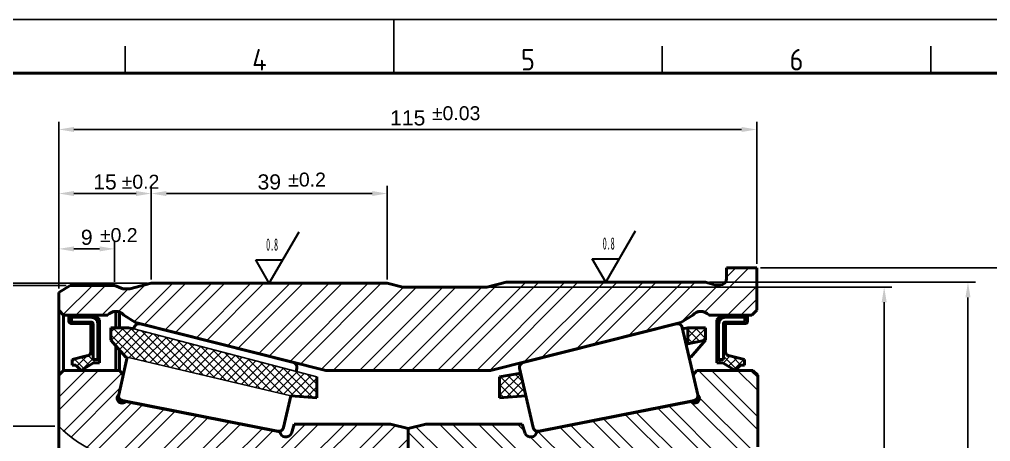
# Model space of a CAD drawing. Header units: millimetres. Extents: x 2659 to 3032, y 1080 to 1344.
# Drawn here: x 2783.2 to 2943.7, y 1273.9 to 1343.7 of the extents above; entities that cross this region are included whole.
import ezdxf
from ezdxf.enums import TextEntityAlignment as Align

# ---------------------------------------------------------------- set-up
doc = ezdxf.new("R2010")
doc.units = ezdxf.units.MM
for name, color, linetype, lineweight in [('AM_0', 7, 'Continuous', 50), ('AM_BOR', 7, 'Continuous', 50), ('CAXA4', 3, 'Continuous', 25)]:
    doc.layers.add(name, color=color, linetype=linetype, lineweight=lineweight)
doc.styles.add('ACISOTS', font='isocp.shx', dxfattribs={"height": 1})
doc.styles.get("Standard").update_dxf_attribs({"font": 'arial.ttf'})
doc.styles.add('UserTxtStyle3', font='', dxfattribs={"width": 0.4})
doc.styles.get('UserTxtStyle3').set_extended_font_data('FangSong_GB2312')
doc.dimstyles.new('ISO-25', dxfattribs={"dimtxt": 2.5, "dimasz": 2.5, "dimexe": 1.25, "dimexo": 0.625, "dimtad": 1, "dimtxsty": 'Standard', "dimcen": 2.5, "dimadec": 0, "dimazin": 0, "dimtfac": 1, "dimtmove": 0, "dimatfit": 3, "dimfxl": 1, "dimarcsym": 0})
pattern_1 = [(45, (290.7775, 262.977), (-3.232892, 3.232892), []), (45, (292.9327, 262.977), (-3.232892, 3.232892), [])]
pattern_2 = [(135, (290.7775, 262.9771), (-0.7184205, -0.7184205), []), (225, (290.7775, 262.9771), (0.7184205, -0.7184205), [])]

# ---------------------------------------------------------------- blocks, each defined once
blk = doc.blocks.new('A3 ZTL')
blk.add_line((401.17, 280.82), (19.57, 280.82))
at = {"layer": 'AM_BOR', "color": 135, "lineweight": 25}
for p, q in [((0, 290.61), (410.96, 290.61)), ((205.48, 280.82), (205.48, 290.61)), ((156.56, 280.82), (156.56, 285.71)), ((254.4, 280.82), (254.4, 285.71)), ((303.33, 280.82), (303.33, 285.71))]:
    blk.add_line(p, q, dxfattribs=at)
at = {"layer": 'AM_BOR', "color": 135, "lineweight": 25, "style": 'ACISOTS'}
for s, p in [('4', (181.02, 283.27)), ('5', (229.94, 283.27)), ('6', (278.86, 283.27))]:
    blk.add_text(s, height=3.91, dxfattribs=at).set_placement(p, align=Align.MIDDLE)
blk = doc.blocks.new('*D25')
at = {"color": 0, "lineweight": -2, "transparency": 16777216}
for p, q in [((2905.67, 1302.62), (2956.45, 1302.62)), ((2955.2, 1300.12), (2955.2, 1173.21)), ((2905.67, 1170.71), (2956.45, 1170.71))]:
    blk.add_line(p, q, dxfattribs=at)
at = {"color": 0, "transparency": 16777216}
for points in [[(2954.78, 1300.12), (2955.61, 1300.12), (2955.2, 1302.62)], [(2954.78, 1173.21), (2955.61, 1173.21), (2955.2, 1170.71)]]:
    blk.add_solid(points, dxfattribs=at)
at = {"layer": 'Defpoints', "color": 0, "transparency": 16777216}
for p in [(2905.05, 1302.62), (2905.05, 1170.71), (2955.2, 1170.71)]:
    blk.add_point(p, dxfattribs=at)
at = {"color": 0, "transparency": 16777216, "insert": (2953.23, 1236.66), "char_height": 2.5, "attachment_point": 5, "rotation": 90}
blk.add_mtext('%%C132', dxfattribs=at)
blk = doc.blocks.new('*D33')
at = {"color": 0, "lineweight": -2, "transparency": 16777216}
for p, q in [((2789.67, 1299.16), (2789.67, 1316.13)), ((2804.96, 1300.67), (2804.96, 1316.13)), ((2792.17, 1314.88), (2802.46, 1314.88))]:
    blk.add_line(p, q, dxfattribs=at)
at = {"color": 0, "transparency": 16777216}
for points in [[(2792.17, 1315.29), (2792.17, 1314.46), (2789.67, 1314.88)], [(2802.46, 1315.29), (2802.46, 1314.46), (2804.96, 1314.88)]]:
    blk.add_solid(points, dxfattribs=at)
at = {"layer": 'Defpoints', "color": 0, "transparency": 16777216}
for p in [(2804.96, 1314.88), (2804.96, 1300.04), (2789.67, 1298.53)]:
    blk.add_point(p, dxfattribs=at)
at = {"color": 0, "transparency": 16777216, "insert": (2797.31, 1316.78), "char_height": 2.5, "attachment_point": 5}
blk.add_mtext('15', dxfattribs=at)
blk = doc.blocks.new('*D34')
at = {"color": 0, "lineweight": -2, "transparency": 16777216}
for p, q in [((2804.96, 1315.5), (2804.96, 1316.13)), ((2843.98, 1300.67), (2843.98, 1316.13)), ((2807.46, 1314.88), (2841.48, 1314.88))]:
    blk.add_line(p, q, dxfattribs=at)
at = {"color": 0, "transparency": 16777216}
for points in [[(2807.46, 1315.29), (2807.46, 1314.46), (2804.96, 1314.88)], [(2841.48, 1315.29), (2841.48, 1314.46), (2843.98, 1314.88)]]:
    blk.add_solid(points, dxfattribs=at)
at = {"layer": 'Defpoints', "color": 0, "transparency": 16777216}
for p in [(2804.96, 1314.88), (2843.98, 1314.88), (2843.98, 1300.04)]:
    blk.add_point(p, dxfattribs=at)
at = {"color": 0, "transparency": 16777216, "insert": (2824.47, 1316.78), "char_height": 2.5, "attachment_point": 5}
blk.add_mtext('39', dxfattribs=at)
blk = doc.blocks.new('*D35')
at = {"color": 0, "lineweight": -2, "transparency": 16777216}
for p, q in [((2789.67, 1299.16), (2789.67, 1306.98)), ((2798.91, 1300.31), (2798.91, 1306.98)), ((2792.17, 1305.73), (2796.41, 1305.73))]:
    blk.add_line(p, q, dxfattribs=at)
at = {"color": 0, "transparency": 16777216}
for points in [[(2792.17, 1306.14), (2792.17, 1305.31), (2789.67, 1305.73)], [(2796.41, 1306.14), (2796.41, 1305.31), (2798.91, 1305.73)]]:
    blk.add_solid(points, dxfattribs=at)
at = {"layer": 'Defpoints', "color": 0, "transparency": 16777216}
for p in [(2798.91, 1305.73), (2798.91, 1299.69), (2789.67, 1298.53)]:
    blk.add_point(p, dxfattribs=at)
at = {"color": 0, "transparency": 16777216, "insert": (2794.29, 1307.63), "char_height": 2.5, "attachment_point": 5}
blk.add_mtext('9', dxfattribs=at)
blk = doc.blocks.new('*D36')
at = {"color": 0, "lineweight": -2, "transparency": 16777216}
for p, q in [((2790.91, 1299.69), (2756.48, 1299.69)), ((2757.73, 1297.19), (2757.73, 1176.14)), ((2790.91, 1173.64), (2756.48, 1173.64))]:
    blk.add_line(p, q, dxfattribs=at)
at = {"color": 0, "transparency": 16777216}
for points in [[(2757.31, 1297.19), (2758.14, 1297.19), (2757.73, 1299.69)], [(2757.31, 1176.14), (2758.14, 1176.14), (2757.73, 1173.64)]]:
    blk.add_solid(points, dxfattribs=at)
at = {"layer": 'Defpoints', "color": 0, "transparency": 16777216}
for p in [(2791.53, 1299.69), (2757.73, 1173.64), (2791.53, 1173.64)]:
    blk.add_point(p, dxfattribs=at)
at = {"color": 0, "transparency": 16777216, "insert": (2755.76, 1236.66), "char_height": 2.5, "attachment_point": 5, "rotation": 90}
blk.add_mtext('%%C126.12', dxfattribs=at)
blk = doc.blocks.new('*D37')
at = {"color": 0, "lineweight": -2, "transparency": 16777216}
for p, q in [((2789.04, 1276.41), (2770.53, 1276.41)), ((2771.78, 1199.42), (2771.78, 1273.91)), ((2789.04, 1196.92), (2770.53, 1196.92))]:
    blk.add_line(p, q, dxfattribs=at)
at = {"color": 0, "transparency": 16777216}
for points in [[(2771.37, 1273.91), (2772.2, 1273.91), (2771.78, 1276.41)], [(2771.37, 1199.42), (2772.2, 1199.42), (2771.78, 1196.92)]]:
    blk.add_solid(points, dxfattribs=at)
at = {"layer": 'Defpoints', "color": 0, "transparency": 16777216}
for p in [(2771.78, 1276.41), (2789.67, 1276.41), (2789.67, 1196.92)]:
    blk.add_point(p, dxfattribs=at)
at = {"color": 0, "transparency": 16777216, "insert": (2769.81, 1236.66), "char_height": 2.5, "attachment_point": 5, "rotation": 90}
blk.add_mtext('%%C84.9', dxfattribs=at)
blk = doc.blocks.new('*D39')
at = {"color": 0, "lineweight": -2, "transparency": 16777216}
for p, q in [((2789.67, 1299.16), (2789.67, 1326.71)), ((2905.05, 1303.24), (2905.05, 1326.71)), ((2792.17, 1325.46), (2902.55, 1325.46))]:
    blk.add_line(p, q, dxfattribs=at)
at = {"color": 0, "transparency": 16777216}
for points in [[(2792.17, 1325.88), (2792.17, 1325.05), (2789.67, 1325.46)], [(2902.55, 1325.88), (2902.55, 1325.05), (2905.05, 1325.46)]]:
    blk.add_solid(points, dxfattribs=at)
at = {"layer": 'Defpoints', "color": 0, "transparency": 16777216}
for p in [(2905.05, 1325.46), (2905.05, 1302.62), (2789.67, 1298.53)]:
    blk.add_point(p, dxfattribs=at)
at = {"color": 0, "transparency": 16777216, "insert": (2847.36, 1327.36), "char_height": 2.5, "attachment_point": 5}
blk.add_mtext('115', dxfattribs=at)
blk = doc.blocks.new('*D41')
at = {"color": 0, "lineweight": -2, "transparency": 16777216}
for p, q in [((2861.05, 1299.42), (2927.37, 1299.42)), ((2926.12, 1296.92), (2926.12, 1176.41)), ((2861.05, 1173.91), (2927.37, 1173.91))]:
    blk.add_line(p, q, dxfattribs=at)
at = {"color": 0, "transparency": 16777216}
for points in [[(2925.7, 1296.92), (2926.54, 1296.92), (2926.12, 1299.42)], [(2925.7, 1176.41), (2926.54, 1176.41), (2926.12, 1173.91)]]:
    blk.add_solid(points, dxfattribs=at)
at = {"layer": 'Defpoints', "color": 0, "transparency": 16777216}
for p in [(2860.42, 1299.42), (2860.42, 1173.91), (2926.12, 1173.91)]:
    blk.add_point(p, dxfattribs=at)
at = {"color": 0, "transparency": 16777216, "insert": (2924.15, 1236.66), "char_height": 2.5, "attachment_point": 5, "rotation": 90}
blk.add_mtext('%%C125.9', dxfattribs=at)
blk = doc.blocks.new('*D42')
at = {"color": 0, "lineweight": -2, "transparency": 16777216}
for p, q in [((2897.23, 1300.22), (2941.23, 1300.22)), ((2939.98, 1297.72), (2939.98, 1175.61)), ((2897.23, 1173.11), (2941.23, 1173.11))]:
    blk.add_line(p, q, dxfattribs=at)
at = {"color": 0, "transparency": 16777216}
for points in [[(2939.56, 1297.72), (2940.4, 1297.72), (2939.98, 1300.22)], [(2939.56, 1175.61), (2940.4, 1175.61), (2939.98, 1173.11)]]:
    blk.add_solid(points, dxfattribs=at)
at = {"layer": 'Defpoints', "color": 0, "transparency": 16777216}
for p in [(2896.6, 1300.22), (2896.6, 1173.11), (2939.98, 1173.11)]:
    blk.add_point(p, dxfattribs=at)
at = {"color": 0, "transparency": 16777216, "insert": (2938.01, 1236.66), "char_height": 2.5, "attachment_point": 5, "rotation": 90}
blk.add_mtext('%%C127.3', dxfattribs=at)
blk = doc.blocks.new('*D43')
at = {"color": 0, "lineweight": -2, "transparency": 16777216}
for p, q in [((2804.33, 1300.04), (2739.46, 1300.04)), ((2740.71, 1297.54), (2740.71, 1175.79)), ((2804.33, 1173.29), (2739.46, 1173.29))]:
    blk.add_line(p, q, dxfattribs=at)
at = {"color": 0, "transparency": 16777216}
for points in [[(2740.29, 1297.54), (2741.13, 1297.54), (2740.71, 1300.04)], [(2740.29, 1175.79), (2741.13, 1175.79), (2740.71, 1173.29)]]:
    blk.add_solid(points, dxfattribs=at)
at = {"layer": 'Defpoints', "color": 0, "transparency": 16777216}
for p in [(2804.96, 1300.04), (2740.71, 1173.29), (2804.96, 1173.29)]:
    blk.add_point(p, dxfattribs=at)
at = {"color": 0, "transparency": 16777216, "insert": (2738.74, 1236.66), "char_height": 2.5, "attachment_point": 5, "rotation": 90}
blk.add_mtext('%%C127', dxfattribs=at)

msp = doc.modelspace()

# ---------------------------------------------------------------- hatches: boundary and pattern name
h = msp.add_hatch()
h.set_pattern_fill('ANSI32', color=256, scale=0.48, style=0)
h.set_pattern_definition(pattern_1)
h.paths.add_polyline_path([(2846.556, 1299.419), (2843.978, 1300.041), (2804.956, 1300.041), (2801.401, 1299.153), (2800.245, 1299.153), (2798.912, 1299.686), (2791.534, 1299.686), (2789.667, 1298.53), (2789.667, 1295.597), (2790.467, 1294.797), (2797.766, 1294.797, -0.4487738), (2800.423, 1294.797), (2802.378, 1293.553), (2833.845, 1285.641), (2847.445, 1285.641), (2861.045, 1285.641), (2892.512, 1293.553), (2894.467, 1294.797, -0.4487738), (2897.125, 1294.797), (2904.245, 1294.797), (2905.045, 1295.597), (2905.045, 1302.619), (2900.067, 1302.619), (2900.067, 1301.197), (2900.067, 1300.839, -0.4142136), (2899.003, 1299.775), (2899.001, 1299.775), (2898.112, 1299.775), (2896.601, 1300.219), (2863.623, 1300.219), (2860.423, 1299.419)])
h.paths.add_polyline_path([(2833.845, 1187.686), (2802.378, 1179.775), (2800.423, 1178.53, -0.4487738), (2797.766, 1178.53), (2790.467, 1178.53), (2789.667, 1177.73), (2789.667, 1174.797), (2791.534, 1173.641), (2798.912, 1173.641), (2800.245, 1174.175), (2801.401, 1174.175), (2804.956, 1173.286), (2843.978, 1173.286), (2846.556, 1173.908), (2860.423, 1173.908), (2863.623, 1173.108), (2896.601, 1173.108), (2898.112, 1173.553), (2899.001, 1173.553), (2899.003, 1173.553, -0.4142136), (2900.067, 1172.489), (2900.067, 1172.13), (2900.067, 1170.708), (2905.045, 1170.708), (2905.045, 1177.73), (2904.245, 1178.53), (2897.125, 1178.53, -0.4487738), (2894.467, 1178.53), (2892.512, 1179.775), (2861.045, 1187.686), (2847.445, 1187.686)])
h = msp.add_hatch()
h.set_pattern_fill('ANSI37', color=256, scale=0.32, angle=90, style=0)
h.set_pattern_definition(pattern_2)
h.paths.add_polyline_path([(2802.091, 1292.496), (2801.223, 1292.664), (2798.29, 1292.664), (2798.29, 1290.619), (2800.754, 1287.853), (2801.004, 1287.805), (2828.016, 1281.468), (2832.334, 1281.108), (2832.334, 1284.575)])
h.paths.add_polyline_path([(2796.412, 1293.997), (2795.612, 1294.797), (2792.145, 1294.797), (2791.345, 1294.53), (2791.345, 1293.775, 0.4142136), (2791.745, 1293.375), (2794.79, 1293.375, -0.4142136), (2794.99, 1293.175), (2794.99, 1288.93), (2794.99, 1288.721, -0.4142136), (2794.31, 1288.041), (2794.278, 1288.041), (2791.878, 1287.419), (2791.878, 1286.53), (2792.501, 1286.53), (2793.39, 1285.641), (2795.434, 1286.886), (2796.412, 1286.886)])
h.paths.add_polyline_path([(2795.345, 1287.419), (2795.345, 1293.321, 0.4142136), (2795.025, 1293.641), (2791.99, 1293.641, -0.4142136), (2791.79, 1293.841), (2791.79, 1294.441), (2794.945, 1294.441, -0.4142136), (2796.145, 1293.241), (2796.145, 1287.419)], flags=16)
h.paths.add_polyline_path([(2862.556, 1192.219), (2862.556, 1188.753), (2893.667, 1180.664), (2896.601, 1180.664), (2896.601, 1182.708), (2894.137, 1185.474), (2893.886, 1185.522)])
h.paths.add_polyline_path([(2903.012, 1186.797), (2902.39, 1186.797), (2901.501, 1187.686), (2899.456, 1186.441), (2898.478, 1186.441), (2898.478, 1179.33), (2899.278, 1178.53), (2902.745, 1178.53), (2903.545, 1178.797), (2903.545, 1179.553, 0.4142136), (2903.145, 1179.953), (2900.101, 1179.953, -0.4142136), (2899.901, 1180.153), (2899.901, 1184.397), (2899.901, 1184.606, -0.4142136), (2900.581, 1185.286), (2900.612, 1185.286), (2903.012, 1185.908)])
h.paths.add_polyline_path([(2899.545, 1185.908), (2899.545, 1180.006, 0.4142136), (2899.865, 1179.686), (2902.901, 1179.686, -0.4142136), (2903.101, 1179.486), (2903.101, 1178.886), (2899.945, 1178.886, -0.4142136), (2898.745, 1180.086), (2898.745, 1185.908)], flags=16)
h = msp.add_hatch()
h.set_pattern_fill('ANSI37', color=256, scale=0.32, angle=90, style=0)
h.set_pattern_definition(pattern_2)
h.paths.add_polyline_path([(2896.601, 1292.664), (2893.667, 1292.664), (2893.667, 1290.053), (2896.601, 1290.619)])
h.paths.add_polyline_path([(2903.545, 1293.775), (2903.545, 1294.53), (2902.745, 1294.797), (2899.278, 1294.797), (2898.478, 1293.997), (2898.478, 1286.886), (2899.456, 1286.886), (2901.501, 1285.641), (2902.39, 1286.53), (2903.012, 1286.53), (2903.012, 1287.419), (2900.612, 1288.041), (2900.581, 1288.041, -0.4142136), (2899.901, 1288.721), (2899.901, 1288.93), (2899.901, 1293.175, -0.4142136), (2900.101, 1293.375), (2903.145, 1293.375, 0.4142136)])
h.paths.add_polyline_path([(2899.865, 1293.641, 0.4142136), (2899.545, 1293.321), (2899.545, 1287.419), (2898.745, 1287.419), (2898.745, 1293.241, -0.4142136), (2899.945, 1294.441), (2903.101, 1294.441), (2903.101, 1293.841, -0.4142136), (2902.901, 1293.641)], flags=16)
h = msp.add_hatch()
h.set_pattern_fill('ANSI32', color=256, scale=0.48, style=0)
h.set_pattern_definition(pattern_1)
h.paths.add_polyline_path([(2800.69, 1280.486, -1.0341462), (2799.572, 1281.627), (2800.338, 1284.93), (2799.712, 1285.641), (2790.467, 1285.641), (2789.667, 1284.841), (2789.667, 1276.406, 0.194148), (2802.872, 1270.619), (2838.645, 1270.619), (2841.358, 1271.861), (2841.401, 1271.775), (2844.067, 1272.93, -0.3575769), (2844.778, 1272.313), (2844.867, 1271.775), (2846.645, 1271.775), (2847.445, 1272.575), (2847.445, 1276.041), (2844.512, 1276.753), (2828.601, 1276.753), (2828.128, 1275.217, -0.7416096), (2826.201, 1275.508)])
h = msp.add_hatch()
h.set_pattern_fill('ANSI37', color=256, scale=0.32, angle=90, style=0)
h.set_pattern_definition(pattern_2)
h.paths.add_polyline_path([(2862.556, 1281.108), (2866.874, 1281.468), (2866.03, 1285.183), (2862.556, 1284.575)])
h.paths.add_polyline_path([(2832.334, 1192.219), (2828.016, 1191.859), (2828.86, 1188.145), (2832.334, 1188.753)])
h = msp.add_hatch()
h.set_pattern_fill('ANSI32', color=256, scale=0.48, angle=90, style=0)
h.set_pattern_definition([(135, (290.7775, 262.977), (-3.232892, -3.232892), []), (135, (290.7775, 265.1324), (-3.232892, -3.232892), [])])
h.paths.add_polyline_path([(2894.912, 1270.619), (2895.178, 1270.886), (2902.112, 1270.886, 0.2463251), (2904.423, 1272.219), (2905.223, 1273.019), (2905.223, 1284.841), (2904.423, 1285.641), (2895.178, 1285.641), (2894.553, 1284.93), (2895.318, 1281.627, -1.0341462), (2894.201, 1280.486), (2868.69, 1275.508, -0.7416096), (2866.762, 1275.217), (2866.29, 1276.753), (2850.378, 1276.753), (2847.445, 1276.041), (2847.445, 1272.575), (2848.245, 1271.775), (2849.845, 1271.775), (2849.845, 1272.308, -0.5339236), (2850.85, 1273.088), (2856.245, 1270.619)])

# ---------------------------------------------------------------- linework, layer by layer
for p, q in [((2802.091, 1292.496), (2832.334, 1284.575)), ((2801.004, 1287.805), (2828.016, 1281.468))]:
    msp.add_line(p, q)
msp.add_arc((2803.441, 1289.875), 19.264, 224.35951, 271.69179)
at = {"layer": 'AM_0', "linetype": 'Continuous'}
for p, q in [((2900.067, 1301.197), (2900.067, 1302.619)), ((2900.067, 1302.619), (2905.045, 1302.619)), ((2905.045, 1302.619), (2905.045, 1295.597)), ((2900.067, 1301.197), (2900.067, 1300.839)), ((2789.667, 1298.53), (2791.534, 1299.686)), ((2791.534, 1299.686), (2798.912, 1299.686)), ((2798.912, 1299.686), (2800.245, 1299.153)), ((2800.245, 1299.153), (2801.401, 1299.153)), ((2801.401, 1299.153), (2804.956, 1300.041)), ((2804.956, 1300.041), (2843.978, 1300.041)), ((2843.978, 1300.041), (2846.556, 1299.419)), ((2846.556, 1299.419), (2860.423, 1299.419)), ((2860.423, 1299.419), (2863.623, 1300.219)), ((2863.623, 1300.219), (2896.601, 1300.219)), ((2896.601, 1300.219), (2898.112, 1299.775)), ((2898.112, 1299.775), (2899.001, 1299.775)), ((2899.001, 1299.775), (2899.003, 1299.775)), ((2789.667, 1284.211), (2789.667, 1298.53)), ((2790.467, 1294.797), (2789.667, 1295.597)), ((2790.467, 1294.797), (2797.771, 1294.797)), ((2790.467, 1294.797), (2790.467, 1285.641)), ((2792.145, 1294.797), (2791.345, 1294.53)), ((2791.345, 1294.53), (2791.345, 1293.775)), ((2791.79, 1293.841), (2791.79, 1294.441)), ((2791.79, 1294.441), (2794.945, 1294.441)), ((2792.145, 1294.797), (2795.612, 1294.797)), ((2796.412, 1293.997), (2795.612, 1294.797)), ((2797.771, 1294.797), (2797.771, 1294.803)), ((2799.094, 1295.393), (2799.094, 1292.664)), ((2799.712, 1292.664), (2799.712, 1295.283)), ((2802.378, 1293.553), (2800.423, 1294.797)), ((2892.512, 1293.553), (2894.467, 1294.797)), ((2897.119, 1294.797), (2897.119, 1294.803)), ((2904.245, 1294.797), (2897.119, 1294.797)), ((2898.478, 1293.997), (2899.278, 1294.797)), ((2902.745, 1294.797), (2899.278, 1294.797)), ((2903.101, 1294.441), (2899.945, 1294.441)), ((2902.745, 1294.797), (2903.545, 1294.53)), ((2903.101, 1293.841), (2903.101, 1294.441)), ((2903.545, 1294.53), (2903.545, 1293.775)), ((2904.245, 1294.797), (2905.045, 1295.597)), ((2791.745, 1293.375), (2794.79, 1293.375)), ((2791.99, 1293.641), (2795.025, 1293.641)), ((2794.99, 1293.175), (2794.99, 1288.93)), ((2795.345, 1287.419), (2795.345, 1293.321)), ((2796.145, 1287.419), (2796.145, 1293.241)), ((2796.412, 1286.886), (2796.412, 1293.997)), ((2801.223, 1292.664), (2798.29, 1292.664)), ((2798.29, 1292.664), (2798.29, 1290.619)), ((2801.223, 1292.664), (2802.091, 1292.496)), ((2802.091, 1292.496), (2802.15, 1292.748)), ((2802.378, 1293.553), (2833.845, 1285.641)), ((2828.459, 1286.943), (2803.125, 1293.343)), ((2892.512, 1293.553), (2861.045, 1285.641)), ((2866.431, 1286.943), (2891.765, 1293.343)), ((2895.318, 1281.627), (2892.741, 1292.748)), ((2893.667, 1292.664), (2892.799, 1292.496)), ((2893.667, 1292.664), (2896.601, 1292.664)), ((2893.667, 1292.664), (2893.667, 1290.053)), ((2896.601, 1292.664), (2896.601, 1290.619)), ((2898.478, 1286.886), (2898.478, 1293.997)), ((2898.745, 1287.419), (2898.745, 1293.241)), ((2899.545, 1287.419), (2899.545, 1293.321)), ((2902.901, 1293.641), (2899.865, 1293.641)), ((2899.901, 1293.175), (2899.901, 1288.93)), ((2903.145, 1293.375), (2900.101, 1293.375)), ((2798.29, 1290.619), (2800.754, 1287.853)), ((2799.094, 1289.716), (2799.094, 1285.641)), ((2896.601, 1290.619), (2893.378, 1289.997)), ((2896.601, 1290.619), (2894.137, 1287.853)), ((2791.878, 1287.419), (2794.278, 1288.041)), ((2794.278, 1288.041), (2794.31, 1288.041)), ((2794.99, 1288.93), (2794.99, 1288.721)), ((2799.572, 1281.627), (2801.004, 1287.805)), ((2799.712, 1285.641), (2799.712, 1289.023)), ((2800.754, 1287.853), (2801.004, 1287.805)), ((2894.137, 1287.853), (2893.886, 1287.805)), ((2899.901, 1288.93), (2899.901, 1288.721)), ((2900.612, 1288.041), (2900.581, 1288.041)), ((2903.012, 1287.419), (2900.612, 1288.041)), ((2791.878, 1286.53), (2791.878, 1287.419)), ((2792.501, 1286.53), (2791.878, 1286.53)), ((2793.39, 1285.641), (2792.501, 1286.53)), ((2795.434, 1286.886), (2793.39, 1285.641)), ((2795.345, 1287.419), (2796.145, 1287.419)), ((2795.434, 1286.886), (2796.412, 1286.886)), ((2899.456, 1286.886), (2898.478, 1286.886)), ((2899.545, 1287.419), (2898.745, 1287.419)), ((2899.456, 1286.886), (2901.501, 1285.641)), ((2901.501, 1285.641), (2902.39, 1286.53)), ((2902.39, 1286.53), (2903.012, 1286.53)), ((2903.012, 1286.53), (2903.012, 1287.419)), ((2790.467, 1285.641), (2789.667, 1284.841)), ((2789.667, 1236.664), (2789.667, 1284.841)), ((2799.712, 1285.641), (2790.467, 1285.641)), ((2800.338, 1284.93), (2799.712, 1285.641)), ((2829.044, 1285.99), (2828.925, 1285.468)), ((2832.334, 1284.575), (2832.334, 1281.108)), ((2833.845, 1285.641), (2847.445, 1285.641)), ((2861.045, 1285.641), (2847.445, 1285.641)), ((2866.03, 1285.183), (2862.556, 1284.575)), ((2862.556, 1284.575), (2862.556, 1281.108)), ((2865.847, 1285.99), (2868.072, 1276.197)), ((2894.553, 1284.93), (2895.178, 1285.641)), ((2895.178, 1285.641), (2904.423, 1285.641)), ((2904.423, 1285.641), (2905.223, 1284.841)), ((2905.223, 1273.019), (2905.223, 1284.841)), ((2828.016, 1281.468), (2826.818, 1276.197)), ((2832.334, 1281.108), (2828.016, 1281.468)), ((2862.556, 1281.108), (2866.874, 1281.468)), ((2800.196, 1280.662), (2825.883, 1275.59)), ((2826.201, 1275.508), (2800.69, 1280.486)), ((2868.69, 1275.508), (2894.201, 1280.486)), ((2894.694, 1280.662), (2869.007, 1275.59)), ((2828.128, 1275.217), (2828.601, 1276.753)), ((2828.601, 1276.753), (2844.512, 1276.753)), ((2828.601, 1276.753), (2844.512, 1276.753)), ((2847.445, 1276.041), (2844.512, 1276.753)), ((2847.445, 1276.041), (2850.378, 1276.753)), ((2866.29, 1276.753), (2850.378, 1276.753)), ((2866.762, 1275.217), (2866.29, 1276.753)), ((2847.445, 1276.041), (2847.445, 1271.775)), ((2847.445, 1276.041), (2847.445, 1271.775))]:
    msp.add_line(p, q, dxfattribs=at)
for centre, radius, start, end in [((2899.003, 1300.839), 1.064, 270, 0), ((2794.945, 1293.241), 1.2, 0, 90), ((2799.094, 1293.615), 1.778, 41.66141, 138.06971), ((2895.796, 1293.615), 1.778, 41.93029, 138.33859), ((2899.945, 1293.241), 1.2, 90, 180), ((2791.745, 1293.775), 0.4, 180, 270), ((2791.99, 1293.841), 0.2, 180, 270), ((2794.79, 1293.175), 0.2, 0, 90), ((2795.025, 1293.321), 0.32, 0, 90), ((2802.929, 1292.568), 0.8, 75.82194, 166.95017), ((2891.961, 1292.568), 0.8, 13.04983, 104.17806), ((2899.865, 1293.321), 0.32, 90, 180), ((2900.101, 1293.175), 0.2, 90, 180), ((2902.901, 1293.841), 0.2, 270, 0), ((2903.145, 1293.775), 0.4, 270, 0), ((2794.31, 1288.721), 0.68, 270, 0), ((2900.581, 1288.721), 0.68, 180, 270), ((2828.263, 1286.167), 0.8, 347.19573, 75.82194), ((2866.627, 1286.167), 0.8, 104.17806, 192.80427), ((2800.112, 1281.038), 0.799, 132.47214, 316.31895), ((2800.351, 1281.447), 0.8, 166.95017, 258.82955), ((2894.779, 1281.038), 0.799, 223.68105, 47.52786), ((2894.539, 1281.447), 0.8, 281.17045, 13.04983), ((2826.038, 1276.374), 0.8, 258.82955, 347.19573), ((2827.209, 1275.655), 1.019, 188.29776, 334.5417), ((2867.682, 1275.655), 1.019, 205.4583, 351.70224), ((2868.852, 1276.374), 0.8, 192.80427, 281.17045)]:
    msp.add_arc(centre, radius, start, end, dxfattribs=at)
at = {"layer": 'CAXA4', "color": 0, "linetype": 'Continuous', "lineweight": 35}
for p, q in [((2824.467, 1300.041), (2829.385, 1308.56)), ((2880.112, 1300.219), (2885.03, 1308.738)), ((2824.467, 1300.041), (2822.232, 1303.913)), ((2822.232, 1303.913), (2826.703, 1303.913)), ((2880.112, 1300.219), (2877.876, 1304.091)), ((2877.876, 1304.091), (2882.347, 1304.091))]:
    msp.add_line(p, q, dxfattribs=at)

# ---------------------------------------------------------------- block references
at = {"layer": 'AM_0', "color": 0, "lineweight": 0, "xscale": 0.9075000000000002, "yscale": 0.9075000000000002, "zscale": 0.9075000000000002}
msp.add_blockref('A3 ZTL', (2658.569, 1079.927), dxfattribs=at)

# ---------------------------------------------------------------- texts
at = {"char_height": 2.3, "attachment_point": 1}
for s, insert in [('%%P0.03', (2851.353, 1329.304)), ('%%P0.2', (2827.6, 1318.335)), ('%%P0.2', (2800.068, 1317.975)), ('%%P0.2', (2796.469, 1309.164))]:
    msp.add_mtext_dynamic_manual_height_columns(s, width=18.23779, gutter_width=12.5, heights=[0], dxfattribs=dict(at, insert=insert))
at = {"layer": 'CAXA4', "color": 0, "linetype": 'Continuous', "lineweight": 25, "char_height": 2.0134, "attachment_point": 1, "style": 'UserTxtStyle3'}
for insert in [(2823.949, 1307.461), (2879.594, 1307.639)]:
    msp.add_mtext('0.8', dxfattribs=dict(at, insert=insert))

# ---------------------------------------------------------------- dimensions: what is measured, and where the dimension line sits
for base, p1, p2, text, picture, middle in [((2905.045, 1325.462), (2789.667, 1298.53), (2905.045, 1302.619), '115', '*D39', (2847.356, 1327.363)), ((2804.956, 1314.877), (2789.667, 1298.53), (2804.956, 1300.041), '15', '*D33', (2797.312, 1316.779)), ((2843.978, 1314.877), (2804.956, 1314.877), (2843.978, 1300.041), '39', '*D34', (2824.467, 1316.779)), ((2798.912, 1305.728), (2789.667, 1298.53), (2798.912, 1299.686), '9', '*D35', (2794.29, 1307.629))]:
    dim = msp.add_linear_dim(base=base, p1=p1, p2=p2, text=text, dimstyle='ISO-25')
    dim.commit()
    dim.dimension.update_dxf_attribs({"geometry": picture, "text_midpoint": middle})
for base, p1, p2, text, picture, middle in [((2955.197, 1170.708), (2905.045, 1302.619), (2905.045, 1170.708), '%%C132', '*D25', (2953.226, 1236.664)), ((2740.708, 1173.286), (2804.956, 1300.041), (2804.956, 1173.286), '%%C127', '*D43', (2738.737, 1236.664)), ((2757.728, 1173.641), (2791.534, 1299.686), (2791.534, 1173.641), '%%C126.12', '*D36', (2755.757, 1236.664)), ((2926.12, 1173.908), (2860.423, 1299.419), (2860.423, 1173.908), '%%C125.9', '*D41', (2924.149, 1236.664)), ((2939.981, 1173.108), (2896.601, 1300.219), (2896.601, 1173.108), '%%C127.3', '*D42', (2938.01, 1236.664)), ((2771.784, 1276.406), (2789.667, 1196.921), (2789.667, 1276.406), '%%C84.9', '*D37', (2769.812, 1236.664))]:
    dim = msp.add_linear_dim(base=base, p1=p1, p2=p2, angle=90, text=text, dimstyle='ISO-25')
    dim.commit()
    dim.dimension.update_dxf_attribs({"geometry": picture, "text_midpoint": middle})

doc.saveas('drawing.dxf')
